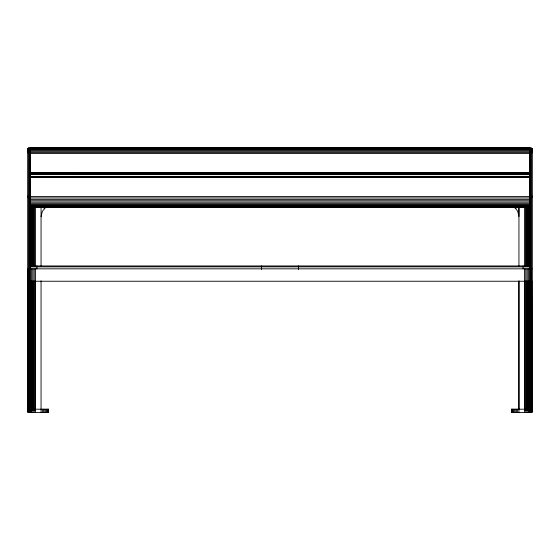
<?xml version="1.0" encoding="UTF-8"?>
<svg xmlns="http://www.w3.org/2000/svg" width="560" height="560" viewBox="0 0 560 560"><rect width="100%" height="100%" fill="white"/><g stroke="black" fill="none" stroke-linecap="round" stroke-linejoin="round"><path stroke-width="0.84" d="M518.945 409.199L518.945 280.812M518.945 265.965L518.945 206.577M41.055 216.608L42.301 211.421L45.703 207.326M28 409.199L48.566 409.199L48.566 412.468L28 412.468L28 149.002L28.805 148.057M30.709 148.057C29.365 147.987 29.729 149.947 28 149.002M514.234 207.368L515.599 208.53L517.3 206.829M31.192 265.951L528.976 265.951L528.626 265.874A0.98 0.98 0 0 1 529.606 266.854L529.606 269.465M31.073 265.951L31.339 266.364M528.542 147.56L529.585 147.595L529.585 207.34M30.989 265.951L31.339 265.874A0.98 0.98 0 0 0 30.359 266.854L30.359 269.465M529.585 207.305L30.485 207.34L30.485 147.581L31.458 147.56M531.888 412.468L531.909 148.449L531.503 148.463L532 149.002L532 412.468L511.434 412.468L511.434 409.199L532 409.199M30.485 147.616L529.585 147.616M30.485 147.7L529.585 147.7M28.588 148.085L31.353 148.057M528.647 148.057L531.909 148.449M28.371 148.148L30.128 148.148M30.485 148.148L529.585 148.148M529.291 148.057L531.629 148.148M28.245 148.253L29.918 148.253L29.918 268.688M531.755 148.253L529.872 148.148M28.119 148.407L29.792 148.407M530.082 268.688L530.082 148.253L531.881 148.407M30.485 148.463L529.585 148.463M28.056 148.624L29.687 148.624M530.208 148.407L531.944 148.624M28.021 148.834L29.659 148.834M530.313 148.624L531.979 148.834M30.485 148.911L529.585 148.911M530.341 148.834L532 149.002M28 149.408L29.631 149.408M30.485 149.436L529.585 149.436M530.369 149.408L532 149.408M28 150.129L29.631 150.129M530.369 150.129L532 150.129M30.485 150.311L529.585 150.311M28 150.962L29.631 150.962M530.369 150.962L532 150.962M30.485 151.305L529.585 151.305M28 151.893L29.631 151.893M530.369 151.893L532 151.893M30.485 152.404L529.585 152.404M28 152.901L29.631 152.901M530.369 152.901L532 152.901M30.485 153.58L529.585 153.58M30.485 172.837L529.585 172.837M30.485 173.061L529.585 173.061M30.485 173.292L529.585 173.292M30.485 173.516L529.585 173.516M30.485 173.733L529.585 173.733M30.485 173.929L529.585 173.929M30.485 174.104L529.585 174.104M30.485 174.251L529.585 174.251M30.485 174.363L529.585 174.44M30.485 176.393L529.585 176.351M30.485 176.47L529.585 176.47M30.485 176.582L529.585 176.582M30.485 176.729L529.585 176.729M30.485 176.904L529.585 176.904M30.485 177.1L529.585 177.1M30.485 177.317L529.585 177.317M28 195.958L29.631 195.958M530.369 195.958L532 195.958M30.485 196.546L529.585 196.546M28 196.798L29.631 196.798M530.369 196.798L532 196.798M28 197.652L29.631 197.652M530.369 197.652L532 197.652M30.485 197.946L529.585 197.946M30.485 199.374L529.585 199.374M30.485 200.774L529.585 200.774M30.485 202.111L529.585 202.111M30.485 203.343L529.585 203.343M30.485 204.428L529.585 204.428M30.485 205.345L529.585 205.345M30.485 206.059L529.585 206.059M30.485 206.542L529.585 206.542M30.485 206.962L529.585 206.962M30.485 207.109L529.585 207.109M30.485 207.228L529.585 207.228M30.359 266.854L529.606 266.854M532 268.835L28 268.835L28 412.027L28.224 281.239M28 281.239L532 281.239M532 412.027L531.776 281.239M28.091 148.449L28.497 148.463L28.091 148.449L28.112 412.468M42.7 206.829L44.401 208.53M515.655 208.474L517.72 211.351L518.945 216.496L518.945 206.927M531.545 268.835L531.545 412.468M531.202 281.239L531.202 412.027M530.992 268.835L530.992 281.239M530.992 409.199L530.992 412.468M530.747 281.239L530.747 411.152M530.369 149.002L530.369 269.493M530.299 148.547L530.243 412.468M529.725 148.106L529.725 269.486M529.69 281.239L529.69 410.284M529.319 268.835L529.319 281.239M529.319 409.199L529.319 412.468M529.249 206.577L529.249 266.84M528.99 281.239L528.99 411.152M528.647 206.577L528.626 266.364M528.381 281.239L528.381 410.284M528.248 268.835L528.248 281.239M528.248 409.199L528.248 412.468M527.947 206.577L527.947 265.965M527.569 281.239L527.569 410.284M527.163 206.577L527.163 265.965M527.058 268.835L527.058 281.239M527.058 409.199L527.058 412.468M526.715 281.239L526.715 410.284M526.309 206.577L526.309 265.965M525.994 281.239L525.994 410.284M525.798 268.835L525.798 281.239M525.798 409.199L525.798 412.468M525.413 206.577L525.413 265.965M525.091 281.239L525.091 410.284M524.489 206.577L524.489 265.965M524.489 268.835L524.489 412.468M523.082 265.874L523.082 268.94M518.945 281.239L518.945 412.468M517.636 409.199L517.636 412.468M516.376 409.199L516.376 412.468M515.186 409.199L515.186 412.468M514.115 409.199L514.115 412.468M513.191 409.199L513.191 412.468M512.442 409.199L512.442 412.468M511.889 409.199L511.889 412.468M511.546 409.199L511.546 412.468M298.515 265.874L298.515 269.465M261.45 265.874L261.45 269.465M48.454 409.199L48.454 412.468M48.111 409.199L48.111 412.468M47.558 409.199L47.558 412.468M46.809 409.199L46.809 412.468M45.885 409.199L45.885 412.468M44.814 409.199L44.814 412.468M43.624 409.199L43.624 412.468M42.364 409.199L42.364 412.468M41.055 206.577L41.055 265.965M41.055 280.812L41.055 412.468M36.883 265.874L36.883 268.94M35.511 206.577L35.511 265.965M35.511 268.835L35.511 412.468M34.909 281.239L34.909 410.284M34.587 206.577L34.587 265.965M34.202 268.835L34.202 281.239M34.202 409.199L34.202 412.468M34.006 281.239L34.006 410.284M33.691 206.577L33.691 265.965M33.285 281.239L33.285 410.284M32.942 268.835L32.942 281.239M32.942 409.199L32.942 412.468M32.837 206.577L32.837 265.965M32.431 281.239L32.431 410.284M32.053 206.577L32.053 265.965M31.752 268.835L31.752 281.239M31.752 409.199L31.752 412.468M31.619 281.239L31.619 410.284M31.353 206.577L31.353 265.965M31.01 281.239L31.01 411.152M30.751 206.577L30.751 266.84M30.681 268.835L30.681 281.239M30.681 409.199L30.681 412.468M30.31 281.239L30.31 410.284M30.275 148.106L30.275 269.486M29.757 268.835L29.757 281.239M29.757 409.199L29.757 412.468M29.701 148.547L29.631 269.493M29.694 281.239L29.694 409.409M29.253 281.239L29.253 411.152M29.008 268.835L29.008 281.239M29.008 409.199L29.008 412.468M28.798 281.239L28.798 412.027M28.455 268.835L28.455 412.468M529.585 147.854L30.485 147.854L529.585 147.917"/></g></svg>
